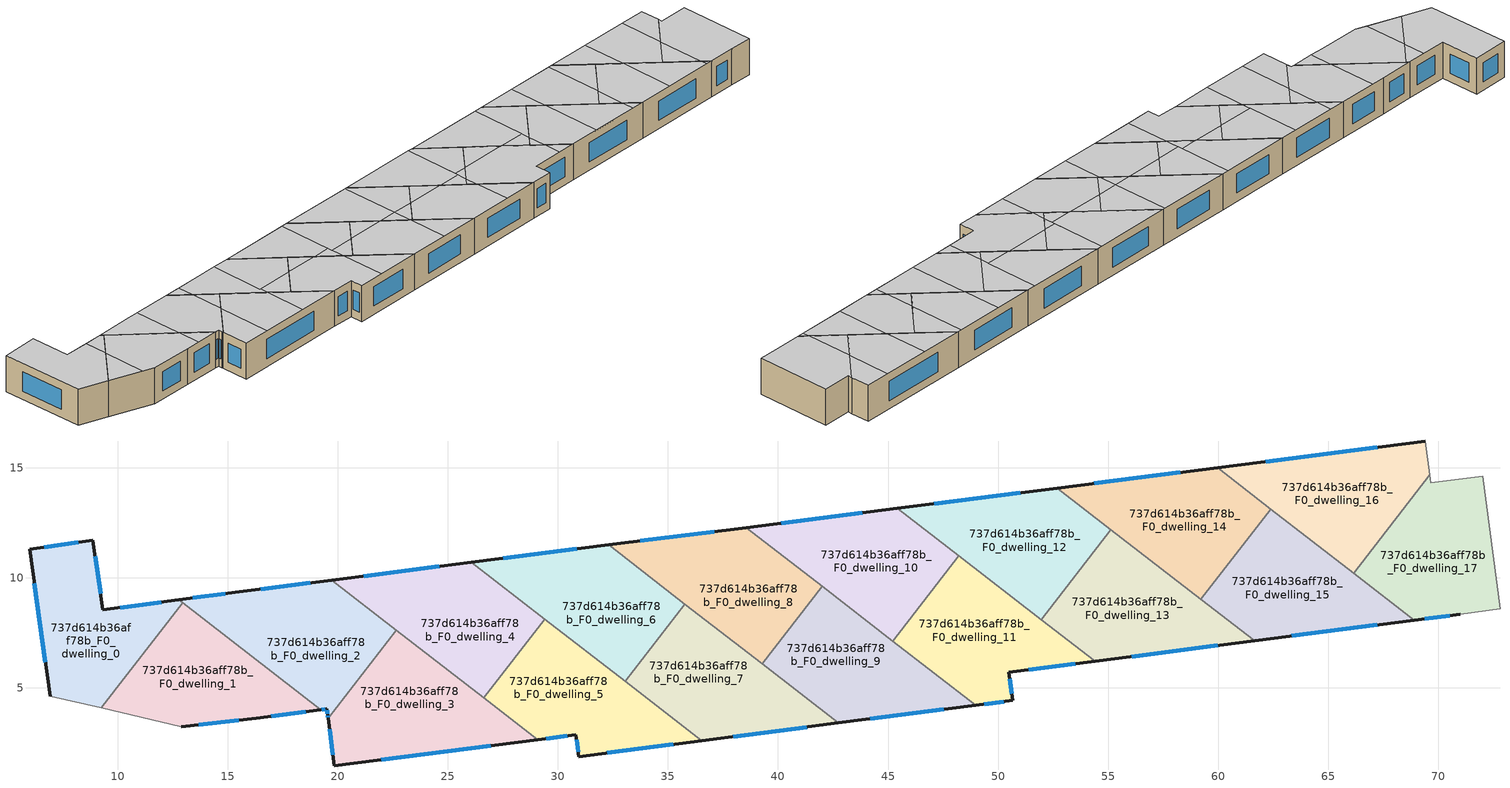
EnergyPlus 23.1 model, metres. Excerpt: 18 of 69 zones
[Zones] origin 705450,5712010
737d614b36aff78b_F0_dwelling_0
 floor ground (EU_floor_Construction): 12.77,9 12.96,8.86 9.27,4.09 6.94,4.63 6,11.31 8.87,11.71 9.33,8.55 z0
 wall outside (EU_wall_Construction): 12.77,9 9.33,8.55 8.87,11.71 6,11.31 6.94,4.63 z0:3
 wall to 737d614b36aff78b_F0_dwelling_1 (EU_wall_Construction): 9.27,4.09 12.96,8.86 z0:3
 wall adiabatic (EU_wall_Construction): 6.94,4.63 9.27,4.09 z0:3
 wall to 737d614b36aff78b_F0_dwelling_2 (EU_wall_Construction): 12.96,8.86 12.77,9 z0:3
 window (EU_Window_Construction): 6.22,9.76 6.72,6.18 / 8.21,11.62 6.66,11.4 / 9.23,9.28 8.98,10.98 / 11.98,8.9 10.13,8.65 z0.69:2.31
 ceiling to 737d614b36aff78b_F1_dwelling_0 (EU_floor_Construction): 9.27,4.09 11.53,7.01 11.3,8.81 9.33,8.55 8.87,11.71 6,11.31 6.94,4.63 z3
 ceiling to 737d614b36aff78b_F1_dwelling_1 (EU_floor_Construction): 11.53,7.01 12.96,8.86 12.77,9 11.3,8.81 z3
737d614b36aff78b_F0_dwelling_1
 floor ground (EU_floor_Construction): 19.22,4.01 16.3,3.63 12.9,3.25 9.27,4.09 12.96,8.86 z0
 wall outside (EU_wall_Construction): 12.9,3.25 16.3,3.63 19.22,4.01 z0:3
 wall adiabatic (EU_wall_Construction): 9.27,4.09 12.9,3.25 z0:3
 wall to 737d614b36aff78b_F0_dwelling_2 (EU_wall_Construction): 19.22,4.01 12.96,8.86 z0:3
 window (EU_Window_Construction): 13.68,3.33 15.51,3.54 / 16.98,3.72 18.54,3.92 z0.69:2.31
 ceiling to 737d614b36aff78b_F1_dwelling_1 (EU_floor_Construction): 17.41,3.77 17.17,5.59 12.96,8.86 11.53,7.01 11.98,3.46 12.9,3.25 16.3,3.63 z3
 ceiling to 737d614b36aff78b_F1_dwelling_0 (EU_floor_Construction): 11.98,3.46 11.53,7.01 9.27,4.09 z3
 ceiling to 737d614b36aff78b_F1_dwelling_2 (EU_floor_Construction): 19.22,4.01 17.17,5.59 17.41,3.77 z3
737d614b36aff78b_F0_dwelling_10
 floor ground (EU_floor_Construction): 48.22,11 45.22,7.12 38.55,12.29 45.43,13.16 z0
 wall outside (EU_wall_Construction): 45.43,13.16 38.55,12.29 z0:3
 wall to 737d614b36aff78b_F0_dwelling_11 (EU_wall_Construction): 45.22,7.12 48.22,11 z0:3
 wall to 737d614b36aff78b_F0_dwelling_12 (EU_wall_Construction): 48.22,11 45.43,13.16 z0:3
 wall to 737d614b36aff78b_F0_dwelling_8 (EU_wall_Construction): 38.55,12.29 42.01,9.61 z0:3
 wall to 737d614b36aff78b_F0_dwelling_9 (EU_wall_Construction): 42.01,9.61 45.22,7.12 z0:3
 window (EU_Window_Construction): 43.84,12.96 40.14,12.49 z0.69:2.31
 ceiling to 737d614b36aff78b_F1_dwelling_8 (EU_floor_Construction): 45.6,8.48 45.01,13.11 38.55,12.29 43.77,8.24 z3
 ceiling to 737d614b36aff78b_F1_dwelling_10 (EU_floor_Construction): 46.55,8.84 48.22,11 45.43,13.16 45.01,13.11 45.57,8.71 z3
 ceiling to 737d614b36aff78b_F1_dwelling_11 (EU_floor_Construction): 45.7,7.73 46.55,8.84 45.57,8.71 z3
 ceiling to 737d614b36aff78b_F1_dwelling_9 (EU_floor_Construction): 45.22,7.12 45.7,7.73 45.6,8.48 43.77,8.24 z3
737d614b36aff78b_F0_dwelling_11
 floor ground (EU_floor_Construction): 54.4,6.21 50.49,5.7 50.66,4.43 48.97,4.21 45.22,7.12 48.22,11 z0
 wall outside (EU_wall_Construction): 48.97,4.21 50.66,4.43 50.49,5.7 54.4,6.21 z0:3
 wall to 737d614b36aff78b_F0_dwelling_9 (EU_wall_Construction): 45.22,7.12 48.97,4.21 z0:3
 wall to 737d614b36aff78b_F0_dwelling_13 (EU_wall_Construction): 54.4,6.21 51.96,8.1 z0:3
 wall to 737d614b36aff78b_F0_dwelling_12 (EU_wall_Construction): 51.96,8.1 48.22,11 z0:3
 window (EU_Window_Construction): 50.62,4.73 50.53,5.41 / 49.36,4.26 50.27,4.38 / 51.39,5.82 53.5,6.09 z0.69:2.31
 ceiling to 737d614b36aff78b_F1_dwelling_11 (EU_floor_Construction): 52.98,6.03 52.8,7.45 50.38,9.32 46.55,8.84 45.7,7.73 45.83,6.65 48.97,4.21 50.66,4.43 50.49,5.7 z3
 ceiling to 737d614b36aff78b_F1_dwelling_12 (EU_floor_Construction): 54.4,6.21 52.8,7.45 52.98,6.03 z3
 ceiling to 737d614b36aff78b_F1_dwelling_9 (EU_floor_Construction): 45.83,6.65 45.7,7.73 45.22,7.12 z3
 ceiling to 737d614b36aff78b_F1_dwelling_10 (EU_floor_Construction): 50.38,9.32 48.22,11 46.55,8.84 z3
737d614b36aff78b_F0_dwelling_12
 floor ground (EU_floor_Construction): 55.13,12.2 51.96,8.1 45.43,13.16 52.69,14.08 z0
 wall outside (EU_wall_Construction): 52.69,14.08 45.43,13.16 z0:3
 wall to 737d614b36aff78b_F0_dwelling_13 (EU_wall_Construction): 51.96,8.1 55.13,12.2 z0:3
 wall to 737d614b36aff78b_F0_dwelling_14 (EU_wall_Construction): 55.13,12.2 52.69,14.08 z0:3
 window (EU_Window_Construction): 51.01,13.87 47.11,13.37 z0.69:2.31
 ceiling to 737d614b36aff78b_F1_dwelling_10 (EU_floor_Construction): 52.53,9.6 51.97,13.99 45.43,13.16 50.38,9.32 z3
 ceiling to 737d614b36aff78b_F1_dwelling_12 (EU_floor_Construction): 52.61,8.95 55.13,12.2 52.69,14.08 51.97,13.99 z3
 ceiling to 737d614b36aff78b_F1_dwelling_11 (EU_floor_Construction): 51.96,8.1 52.61,8.95 52.53,9.6 50.38,9.32 z3
737d614b36aff78b_F0_dwelling_13
 floor ground (EU_floor_Construction): 61.65,7.14 54.4,6.21 51.96,8.1 55.13,12.2 z0
 wall outside (EU_wall_Construction): 54.4,6.21 61.65,7.14 z0:3
 wall to 737d614b36aff78b_F0_dwelling_15 (EU_wall_Construction): 61.65,7.14 59.22,9.03 z0:3
 wall to 737d614b36aff78b_F0_dwelling_14 (EU_wall_Construction): 59.22,9.03 55.13,12.2 z0:3
 window (EU_Window_Construction): 56.08,6.43 59.97,6.93 z0.69:2.31
 ceiling to 737d614b36aff78b_F1_dwelling_12 (EU_floor_Construction): 56.83,6.52 56.21,11.36 55.13,12.2 52.61,8.95 52.8,7.45 54.4,6.21 z3
 ceiling to 737d614b36aff78b_F1_dwelling_11 (EU_floor_Construction): 52.8,7.45 52.61,8.95 51.96,8.1 z3
 ceiling to 737d614b36aff78b_F1_dwelling_13 (EU_floor_Construction): 60.67,7.02 60.55,8 56.21,11.36 56.83,6.52 z3
 ceiling to 737d614b36aff78b_F1_dwelling_14 (EU_floor_Construction): 61.65,7.14 60.55,8 60.67,7.02 z3
737d614b36aff78b_F0_dwelling_14
 floor ground (EU_floor_Construction): 62.39,13.13 59.22,9.03 52.69,14.08 59.97,15.01 z0
 wall outside (EU_wall_Construction): 59.97,15.01 52.69,14.08 z0:3
 wall to 737d614b36aff78b_F0_dwelling_15 (EU_wall_Construction): 59.22,9.03 62.39,13.13 z0:3
 wall to 737d614b36aff78b_F0_dwelling_16 (EU_wall_Construction): 62.39,13.13 59.97,15.01 z0:3
 window (EU_Window_Construction): 58.29,14.79 54.38,14.3 z0.69:2.31
 ceiling to 737d614b36aff78b_F1_dwelling_13 (EU_floor_Construction): 59.22,9.03 60.25,10.36 59.66,14.97 55.82,14.48 56.21,11.36 z3
 ceiling to 737d614b36aff78b_F1_dwelling_14 (EU_floor_Construction): 60.25,10.36 62.39,13.13 59.97,15.01 59.66,14.97 z3
 ceiling to 737d614b36aff78b_F1_dwelling_12 (EU_floor_Construction): 56.21,11.36 55.82,14.48 52.69,14.08 z3
737d614b36aff78b_F0_dwelling_15
 floor ground (EU_floor_Construction): 68.91,8.08 61.65,7.14 59.22,9.03 62.39,13.13 z0
 wall outside (EU_wall_Construction): 61.65,7.14 68.91,8.08 z0:3
 wall to 737d614b36aff78b_F0_dwelling_17 (EU_wall_Construction): 68.91,8.08 66.15,10.22 z0:3
 wall to 737d614b36aff78b_F0_dwelling_16 (EU_wall_Construction): 66.15,10.22 62.39,13.13 z0:3
 window (EU_Window_Construction): 63.33,7.36 67.23,7.86 z0.69:2.31
 ceiling to 737d614b36aff78b_F1_dwelling_14 (EU_floor_Construction): 64.52,7.51 63.96,11.92 62.39,13.13 60.25,10.36 60.55,8 61.65,7.14 z3
 ceiling to 737d614b36aff78b_F1_dwelling_15 (EU_floor_Construction): 68.37,8.01 68.3,8.55 63.96,11.92 64.52,7.51 z3
 ceiling to 737d614b36aff78b_F1_dwelling_13 (EU_floor_Construction): 60.55,8 60.25,10.36 59.22,9.03 z3
 ceiling to 737d614b36aff78b_F1_dwelling_16 (EU_floor_Construction): 68.91,8.08 68.3,8.55 68.37,8.01 z3
737d614b36aff78b_F0_dwelling_16
 floor ground (EU_floor_Construction): 69.41,16.2 69.6,14.68 66.15,10.22 59.97,15.01 z0
 wall outside (EU_wall_Construction): 69.41,16.2 59.97,15.01 z0:3
 wall adiabatic (EU_wall_Construction): 69.6,14.68 69.41,16.2 z0:3
 wall to 737d614b36aff78b_F0_dwelling_17 (EU_wall_Construction): 66.15,10.22 69.6,14.68 z0:3
 window (EU_Window_Construction): 67.22,15.93 62.15,15.28 z0.69:2.31
 ceiling to 737d614b36aff78b_F1_dwelling_15 (EU_floor_Construction): 66.15,10.22 67.82,12.38 67.36,15.94 63.51,15.46 63.96,11.92 z3
 ceiling to 737d614b36aff78b_F1_dwelling_16 (EU_floor_Construction): 67.82,12.38 69.6,14.68 69.41,16.2 67.36,15.94 z3
 ceiling to 737d614b36aff78b_F1_dwelling_14 (EU_floor_Construction): 63.96,11.92 63.51,15.46 59.97,15.01 z3
737d614b36aff78b_F0_dwelling_17
 floor ground (EU_floor_Construction): 72.02,14.63 72.8,8.59 70.99,8.35 68.91,8.08 66.15,10.22 69.6,14.68 69.65,14.32 z0
 wall outside (EU_wall_Construction): 68.91,8.08 70.99,8.35 z0:3
 wall adiabatic (EU_wall_Construction): 70.99,8.35 72.8,8.59 72.02,14.63 69.65,14.32 69.6,14.68 z0:3
 window (EU_Window_Construction): 69.39,8.14 70.51,8.29 z0.69:2.31
 ceiling to 737d614b36aff78b_F1_dwelling_16 (EU_floor_Construction): 72.8,8.59 72.02,14.63 69.65,14.32 69.6,14.68 67.82,12.38 68.3,8.55 68.91,8.08 70.99,8.35 z3
 ceiling to 737d614b36aff78b_F1_dwelling_15 (EU_floor_Construction): 68.3,8.55 67.82,12.38 66.15,10.22 z3
737d614b36aff78b_F0_dwelling_2
 floor ground (EU_floor_Construction): 22.66,7.62 19.56,3.63 19.54,3.76 19.51,4.05 19.22,4.01 12.77,9 15.53,9.37 19.72,9.9 z0
 wall outside (EU_wall_Construction): 19.22,4.01 19.51,4.05 19.54,3.76 / 19.72,9.9 15.53,9.37 12.77,9 / 19.56,3.63 19.54,3.76 z0:3
 wall to 737d614b36aff78b_F0_dwelling_3 (EU_wall_Construction): 19.56,3.63 22.66,7.62 z0:3
 wall to 737d614b36aff78b_F0_dwelling_4 (EU_wall_Construction): 22.66,7.62 19.72,9.9 z0:3
 window (EU_Window_Construction): 19.29,4.02 19.44,4.04 / 14.89,9.28 13.41,9.09 / 18.75,9.78 16.5,9.49 / 19.56,3.66 19.55,3.73 / 19.51,3.98 19.54,3.83 z0.69:2.31
 ceiling to 737d614b36aff78b_F1_dwelling_2 (EU_floor_Construction): 19.56,3.63 21.51,6.14 21.17,8.77 19.72,9.9 16.68,9.51 17.17,5.59 19.22,4.01 19.51,4.05 z3
 ceiling to 737d614b36aff78b_F1_dwelling_3 (EU_floor_Construction): 21.51,6.14 22.66,7.62 21.17,8.77 z3
 ceiling to 737d614b36aff78b_F1_dwelling_1 (EU_floor_Construction): 17.17,5.59 16.68,9.51 15.53,9.37 12.77,9 12.96,8.86 z3
737d614b36aff78b_F0_dwelling_3
 floor ground (EU_floor_Construction): 29.08,2.65 19.85,1.47 19.56,3.63 22.66,7.62 z0
 wall outside (EU_wall_Construction): 19.56,3.63 19.85,1.47 29.08,2.65 z0:3
 wall to 737d614b36aff78b_F0_dwelling_5 (EU_wall_Construction): 29.08,2.65 26.63,4.54 z0:3
 wall to 737d614b36aff78b_F0_dwelling_4 (EU_wall_Construction): 26.63,4.54 22.66,7.62 z0:3
 window (EU_Window_Construction): 19.63,3.13 19.78,1.97 / 21.98,1.74 26.94,2.37 z0.69:2.31
 ceiling to 737d614b36aff78b_F1_dwelling_3 (EU_floor_Construction): 25.75,2.22 25.32,5.56 22.66,7.62 21.51,6.14 22.07,1.75 z3
 ceiling to 737d614b36aff78b_F1_dwelling_2 (EU_floor_Construction): 22.07,1.75 21.51,6.14 19.56,3.63 19.85,1.47 z3
 ceiling to 737d614b36aff78b_F1_dwelling_5 (EU_floor_Construction): 29.08,2.65 25.32,5.56 25.75,2.22 z3
737d614b36aff78b_F0_dwelling_4
 floor ground (EU_floor_Construction): 29.41,8.12 26.63,4.54 19.72,9.9 26.07,10.71 z0
 wall outside (EU_wall_Construction): 26.07,10.71 19.72,9.9 z0:3
 wall to 737d614b36aff78b_F0_dwelling_5 (EU_wall_Construction): 26.63,4.54 29.41,8.12 z0:3
 wall to 737d614b36aff78b_F0_dwelling_6 (EU_wall_Construction): 29.41,8.12 26.07,10.71 z0:3
 window (EU_Window_Construction): 24.6,10.52 21.19,10.08 z0.69:2.31
 ceiling to 737d614b36aff78b_F1_dwelling_4 (EU_floor_Construction): 28.24,6.62 29.41,8.12 26.08,10.7 24.69,10.53 25.24,6.24 z3
 ceiling to 737d614b36aff78b_F1_dwelling_2 (EU_floor_Construction): 21.17,8.77 21.01,10.06 19.72,9.9 z3
 ceiling to 737d614b36aff78b_F1_dwelling_3 (EU_floor_Construction): 25.32,5.56 24.69,10.53 21.01,10.06 21.17,8.77 z3
 ceiling to 737d614b36aff78b_F1_dwelling_5 (EU_floor_Construction): 26.63,4.54 28.24,6.62 25.24,6.24 25.32,5.56 z3
737d614b36aff78b_F0_dwelling_5
 floor ground (EU_floor_Construction): 36.53,2.61 30.95,1.88 30.82,2.87 29.08,2.65 26.63,4.54 29.41,8.12 z0
 wall outside (EU_wall_Construction): 29.08,2.65 30.82,2.87 30.95,1.88 36.53,2.61 z0:3
 wall to 737d614b36aff78b_F0_dwelling_7 (EU_wall_Construction): 36.53,2.61 33.06,5.3 z0:3
 wall to 737d614b36aff78b_F0_dwelling_6 (EU_wall_Construction): 33.06,5.3 29.41,8.12 z0:3
 window (EU_Window_Construction): 30.85,2.64 30.92,2.11 / 29.48,2.7 30.42,2.82 / 32.24,2.05 35.24,2.44 z0.69:2.31
 ceiling to 737d614b36aff78b_F1_dwelling_5 (EU_floor_Construction): 32.99,2.15 32.54,5.69 30.91,6.96 28.24,6.62 26.63,4.54 29.08,2.65 30.82,2.87 30.95,1.88 z3
 ceiling to 737d614b36aff78b_F1_dwelling_7 (EU_floor_Construction): 36.53,2.61 32.54,5.69 32.99,2.15 z3
 ceiling to 737d614b36aff78b_F1_dwelling_4 (EU_floor_Construction): 30.91,6.96 29.41,8.12 28.24,6.62 z3
737d614b36aff78b_F0_dwelling_6
 floor ground (EU_floor_Construction): 35.78,8.81 33.06,5.3 26.07,10.71 32.31,11.5 z0
 wall outside (EU_wall_Construction): 32.31,11.5 26.07,10.71 z0:3
 wall to 737d614b36aff78b_F0_dwelling_7 (EU_wall_Construction): 33.06,5.3 35.78,8.81 z0:3
 wall to 737d614b36aff78b_F0_dwelling_8 (EU_wall_Construction): 35.78,8.81 32.31,11.5 z0:3
 window (EU_Window_Construction): 30.86,11.31 27.52,10.89 z0.69:2.31
 ceiling to 737d614b36aff78b_F1_dwelling_6 (EU_floor_Construction): 34.41,7.05 35.78,8.81 32.31,11.5 31.81,11.43 32.4,6.79 z3
 ceiling to 737d614b36aff78b_F1_dwelling_4 (EU_floor_Construction): 32.36,7.14 31.81,11.43 26.08,10.7 30.91,6.96 z3
 ceiling to 737d614b36aff78b_F1_dwelling_5 (EU_floor_Construction): 32.54,5.69 32.36,7.14 30.91,6.96 z3
 ceiling to 737d614b36aff78b_F1_dwelling_7 (EU_floor_Construction): 33.06,5.3 34.41,7.05 32.4,6.79 32.54,5.69 z3
737d614b36aff78b_F0_dwelling_7
 floor ground (EU_floor_Construction): 42.75,3.41 36.53,2.61 33.06,5.3 35.78,8.81 z0
 wall outside (EU_wall_Construction): 36.53,2.61 42.75,3.41 z0:3
 wall to 737d614b36aff78b_F0_dwelling_9 (EU_wall_Construction): 42.75,3.41 39.28,6.09 z0:3
 wall to 737d614b36aff78b_F0_dwelling_8 (EU_wall_Construction): 39.28,6.09 35.78,8.81 z0:3
 window (EU_Window_Construction): 37.97,2.79 41.31,3.22 z0.69:2.31
 ceiling to 737d614b36aff78b_F1_dwelling_7 (EU_floor_Construction): 39.59,3 39.18,6.17 37.53,7.45 34.41,7.05 33.06,5.3 36.53,2.61 z3
 ceiling to 737d614b36aff78b_F1_dwelling_6 (EU_floor_Construction): 37.53,7.45 35.78,8.81 34.41,7.05 z3
 ceiling adiabatic (EU_roof_Construction): 42.75,3.41 39.18,6.17 39.59,3 z3
737d614b36aff78b_F0_dwelling_8
 floor ground (EU_floor_Construction): 42.01,9.61 39.28,6.09 32.31,11.5 38.55,12.29 z0
 wall outside (EU_wall_Construction): 38.55,12.29 32.31,11.5 z0:3
 wall to 737d614b36aff78b_F0_dwelling_9 (EU_wall_Construction): 39.28,6.09 42.01,9.61 z0:3
 window (EU_Window_Construction): 37.11,12.1 33.75,11.68 z0.69:2.31
 ceiling adiabatic (EU_roof_Construction): 39.28,6.09 40.64,7.85 39,7.64 39.18,6.17 z3
 ceiling to 737d614b36aff78b_F1_dwelling_8 (EU_floor_Construction): 40.64,7.85 42.01,9.61 38.55,12.29 38.41,12.27 39,7.64 z3
 ceiling to 737d614b36aff78b_F1_dwelling_7 (EU_floor_Construction): 39.18,6.17 39,7.63 37.54,7.45 z3
 ceiling to 737d614b36aff78b_F1_dwelling_6 (EU_floor_Construction): 39,7.63 38.41,12.27 32.31,11.5 37.54,7.45 z3
737d614b36aff78b_F0_dwelling_9
 floor ground (EU_floor_Construction): 48.97,4.21 42.75,3.41 39.28,6.09 42.01,9.61 z0
 wall outside (EU_wall_Construction): 42.75,3.41 48.97,4.21 z0:3
 window (EU_Window_Construction): 44.19,3.6 47.53,4.03 z0.69:2.31
 ceiling to 737d614b36aff78b_F1_dwelling_9 (EU_floor_Construction): 46.19,3.85 45.83,6.65 43.77,8.24 40.64,7.85 39.28,6.09 42.75,3.41 z3
 ceiling to 737d614b36aff78b_F1_dwelling_11 (EU_floor_Construction): 48.97,4.21 45.83,6.65 46.19,3.85 z3
 ceiling to 737d614b36aff78b_F1_dwelling_8 (EU_floor_Construction): 43.77,8.24 42.01,9.61 40.64,7.85 z3
[Building]
EU S2 Campaign: North Axis=0; Terrain=City; Solar Distribution=FullExterior
[Site:Location]
London: Latitude=51.5; Longitude=-0.5; Time Zone=0; Elevation=25
[SizingPeriod:WeatherFileDays]
AnnualSizingPeriod: Begin Month=1; Begin Day of Month=1; End Month=12; End Day of Month=31; Day of Week for Start Day=Monday; Use Weather File Daylight Saving Period=No; Use Weather File Rain and Snow Indicators=No
[MATERIAL]
EU_InternalMass_Material: Roughness=MediumRough; Thickness=0.1; Conductivity=1; Density=1800; Specific Heat=900; Thermal Absorptance=0.9; Solar Absorptance=0.7; Visible Absorptance=0.7
[MATERIAL:NOMASS] Roughness=MediumRough; Thermal Absorptance=0.9; Solar Absorptance=0.7; Visible Absorptance=0.7
Name | Thermal Resistance
EU_wall_NoMass | 0.635353
EU_roof_NoMass | 0.675062
EU_floor_NoMass | 1.96382
[WINDOWMATERIAL:SIMPLEGLAZINGSYSTEM]
EU_Window_SimpleGlazing: UFactor=2.96269; Solar Heat Gain Coefficient=0.76; Visible Transmittance=0.76
[CONSTRUCTION]
EU_wall_Construction: EU_wall_NoMass
EU_roof_Construction: EU_roof_NoMass
EU_floor_Construction: EU_floor_NoMass
EU_InternalMass_Construction: EU_InternalMass_Material
EU_Window_Construction: EU_Window_SimpleGlazing
[ZONE] Type=1; Multiplier=1; Ceiling Height=autocalculate; Floor Area=autocalculate; Part of Total Floor Area=Yes
Name | Volume
737d614b36aff78b_F0_dwelling_0 | 84.082
737d614b36aff78b_F0_dwelling_1 | 84.0754
737d614b36aff78b_F0_dwelling_10 | 88.0635
737d614b36aff78b_F0_dwelling_11 | 88.0386
737d614b36aff78b_F0_dwelling_12 | 88.0715
737d614b36aff78b_F0_dwelling_13 | 88.0664
737d614b36aff78b_F0_dwelling_14 | 88.0518
737d614b36aff78b_F0_dwelling_15 | 88.0613
737d614b36aff78b_F0_dwelling_16 | 88.0496
737d614b36aff78b_F0_dwelling_17 | 88.0583
737d614b36aff78b_F0_dwelling_2 | 92.0361
737d614b36aff78b_F0_dwelling_3 | 92.0347
737d614b36aff78b_F0_dwelling_4 | 88.062
737d614b36aff78b_F0_dwelling_5 | 88.0598
737d614b36aff78b_F0_dwelling_6 | 88.051
737d614b36aff78b_F0_dwelling_7 | 88.0488
737d614b36aff78b_F0_dwelling_8 | 88.0642
737d614b36aff78b_F0_dwelling_9 | 88.0605
[INTERNALMASS] Construction=EU_InternalMass_Construction
Name | Zone or ZoneList | Surface Area
737d614b36aff78b_F0_dwelling_0_EU_InternalMass | 737d614b36aff78b_F0_dwelling_0 | 28.0267
737d614b36aff78b_F0_dwelling_1_EU_InternalMass | 737d614b36aff78b_F0_dwelling_1 | 28.0256
737d614b36aff78b_F0_dwelling_2_EU_InternalMass | 737d614b36aff78b_F0_dwelling_2 | 30.6785
737d614b36aff78b_F0_dwelling_3_EU_InternalMass | 737d614b36aff78b_F0_dwelling_3 | 30.6795
737d614b36aff78b_F0_dwelling_4_EU_InternalMass | 737d614b36aff78b_F0_dwelling_4 | 29.3546
737d614b36aff78b_F0_dwelling_5_EU_InternalMass | 737d614b36aff78b_F0_dwelling_5 | 29.3529
737d614b36aff78b_F0_dwelling_6_EU_InternalMass | 737d614b36aff78b_F0_dwelling_6 | 29.3491
737d614b36aff78b_F0_dwelling_7_EU_InternalMass | 737d614b36aff78b_F0_dwelling_7 | 29.3492
737d614b36aff78b_F0_dwelling_8_EU_InternalMass | 737d614b36aff78b_F0_dwelling_8 | 29.3586
737d614b36aff78b_F0_dwelling_9_EU_InternalMass | 737d614b36aff78b_F0_dwelling_9 | 29.3548
737d614b36aff78b_F0_dwelling_10_EU_InternalMass | 737d614b36aff78b_F0_dwelling_10 | 29.3546
737d614b36aff78b_F0_dwelling_11_EU_InternalMass | 737d614b36aff78b_F0_dwelling_11 | 29.3457
737d614b36aff78b_F0_dwelling_12_EU_InternalMass | 737d614b36aff78b_F0_dwelling_12 | 29.3581
737d614b36aff78b_F0_dwelling_13_EU_InternalMass | 737d614b36aff78b_F0_dwelling_13 | 29.3565
737d614b36aff78b_F0_dwelling_14_EU_InternalMass | 737d614b36aff78b_F0_dwelling_14 | 29.3495
737d614b36aff78b_F0_dwelling_15_EU_InternalMass | 737d614b36aff78b_F0_dwelling_15 | 29.3527
737d614b36aff78b_F0_dwelling_16_EU_InternalMass | 737d614b36aff78b_F0_dwelling_16 | 29.352
737d614b36aff78b_F0_dwelling_17_EU_InternalMass | 737d614b36aff78b_F0_dwelling_17 | 29.3525
[OTHEREQUIPMENT] Fuel Type=Electricity; Design Level Calculation Method=Watts/Area; Power per Zone Floor Area=1; Fraction Latent=0; Fraction Radiant=0; Fraction Lost=0; Carbon Dioxide Generation Rate=0; EndUse Subcategory=EU_Step8_InternalGains
Name | Zone or ZoneList or Space or SpaceList | Schedule
EU_Step8_InternalGain_737d614b36aff78b_F0_dwelling_0_f000 | 737d614b36aff78b_F0_dwelling_0 | EU_Step8_GainSchedule_737d614b36aff78b_F0_dwelling_0_f000
EU_Step8_InternalGain_737d614b36aff78b_F0_dwelling_1_f000 | 737d614b36aff78b_F0_dwelling_1 | EU_Step8_GainSchedule_737d614b36aff78b_F0_dwelling_1_f000
EU_Step8_InternalGain_737d614b36aff78b_F0_dwelling_2_f000 | 737d614b36aff78b_F0_dwelling_2 | EU_Step8_GainSchedule_737d614b36aff78b_F0_dwelling_2_f000
EU_Step8_InternalGain_737d614b36aff78b_F0_dwelling_3_f000 | 737d614b36aff78b_F0_dwelling_3 | EU_Step8_GainSchedule_737d614b36aff78b_F0_dwelling_3_f000
EU_Step8_InternalGain_737d614b36aff78b_F0_dwelling_4_f000 | 737d614b36aff78b_F0_dwelling_4 | EU_Step8_GainSchedule_737d614b36aff78b_F0_dwelling_4_f000
EU_Step8_InternalGain_737d614b36aff78b_F0_dwelling_5_f000 | 737d614b36aff78b_F0_dwelling_5 | EU_Step8_GainSchedule_737d614b36aff78b_F0_dwelling_5_f000
EU_Step8_InternalGain_737d614b36aff78b_F0_dwelling_6_f000 | 737d614b36aff78b_F0_dwelling_6 | EU_Step8_GainSchedule_737d614b36aff78b_F0_dwelling_6_f000
EU_Step8_InternalGain_737d614b36aff78b_F0_dwelling_7_f000 | 737d614b36aff78b_F0_dwelling_7 | EU_Step8_GainSchedule_737d614b36aff78b_F0_dwelling_7_f000
EU_Step8_InternalGain_737d614b36aff78b_F0_dwelling_8_f000 | 737d614b36aff78b_F0_dwelling_8 | EU_Step8_GainSchedule_737d614b36aff78b_F0_dwelling_8_f000
EU_Step8_InternalGain_737d614b36aff78b_F0_dwelling_9_f000 | 737d614b36aff78b_F0_dwelling_9 | EU_Step8_GainSchedule_737d614b36aff78b_F0_dwelling_9_f000
EU_Step8_InternalGain_737d614b36aff78b_F0_dwelling_10_f000 | 737d614b36aff78b_F0_dwelling_10 | EU_Step8_GainSchedule_737d614b36aff78b_F0_dwelling_10_f000
EU_Step8_InternalGain_737d614b36aff78b_F0_dwelling_11_f000 | 737d614b36aff78b_F0_dwelling_11 | EU_Step8_GainSchedule_737d614b36aff78b_F0_dwelling_11_f000
EU_Step8_InternalGain_737d614b36aff78b_F0_dwelling_12_f000 | 737d614b36aff78b_F0_dwelling_12 | EU_Step8_GainSchedule_737d614b36aff78b_F0_dwelling_12_f000
EU_Step8_InternalGain_737d614b36aff78b_F0_dwelling_13_f000 | 737d614b36aff78b_F0_dwelling_13 | EU_Step8_GainSchedule_737d614b36aff78b_F0_dwelling_13_f000
EU_Step8_InternalGain_737d614b36aff78b_F0_dwelling_14_f000 | 737d614b36aff78b_F0_dwelling_14 | EU_Step8_GainSchedule_737d614b36aff78b_F0_dwelling_14_f000
EU_Step8_InternalGain_737d614b36aff78b_F0_dwelling_15_f000 | 737d614b36aff78b_F0_dwelling_15 | EU_Step8_GainSchedule_737d614b36aff78b_F0_dwelling_15_f000
EU_Step8_InternalGain_737d614b36aff78b_F0_dwelling_16_f000 | 737d614b36aff78b_F0_dwelling_16 | EU_Step8_GainSchedule_737d614b36aff78b_F0_dwelling_16_f000
EU_Step8_InternalGain_737d614b36aff78b_F0_dwelling_17_f000 | 737d614b36aff78b_F0_dwelling_17 | EU_Step8_GainSchedule_737d614b36aff78b_F0_dwelling_17_f000
[ZONEVENTILATION:DESIGNFLOWRATE] Schedule=EU_AlwaysOn; Design Flow Rate Calculation Method=AirChanges/Hour; Air Changes per Hour=0.555504; Ventilation Type=Natural; Fan Pressure Rise=0; Fan Total Efficiency=1; Constant Term Coefficient=1; Temperature Term Coefficient=0; Velocity Term Coefficient=0; Velocity Squared Term Coefficient=0; Minimum Indoor Temperature=-100; Maximum Indoor Temperature=100; Delta Temperature=-100; Minimum Outdoor Temperature=-100; Maximum Outdoor Temperature=100; Maximum Wind Speed=40
Name | Zone or ZoneList or Space or SpaceList
EU_ConstantAir_737d614b36aff78b_F0_dwelling_0 | 737d614b36aff78b_F0_dwelling_0
EU_ConstantAir_737d614b36aff78b_F0_dwelling_1 | 737d614b36aff78b_F0_dwelling_1
EU_ConstantAir_737d614b36aff78b_F0_dwelling_2 | 737d614b36aff78b_F0_dwelling_2
EU_ConstantAir_737d614b36aff78b_F0_dwelling_3 | 737d614b36aff78b_F0_dwelling_3
EU_ConstantAir_737d614b36aff78b_F0_dwelling_4 | 737d614b36aff78b_F0_dwelling_4
EU_ConstantAir_737d614b36aff78b_F0_dwelling_5 | 737d614b36aff78b_F0_dwelling_5
EU_ConstantAir_737d614b36aff78b_F0_dwelling_6 | 737d614b36aff78b_F0_dwelling_6
EU_ConstantAir_737d614b36aff78b_F0_dwelling_7 | 737d614b36aff78b_F0_dwelling_7
EU_ConstantAir_737d614b36aff78b_F0_dwelling_8 | 737d614b36aff78b_F0_dwelling_8
EU_ConstantAir_737d614b36aff78b_F0_dwelling_9 | 737d614b36aff78b_F0_dwelling_9
EU_ConstantAir_737d614b36aff78b_F0_dwelling_10 | 737d614b36aff78b_F0_dwelling_10
EU_ConstantAir_737d614b36aff78b_F0_dwelling_11 | 737d614b36aff78b_F0_dwelling_11
EU_ConstantAir_737d614b36aff78b_F0_dwelling_12 | 737d614b36aff78b_F0_dwelling_12
EU_ConstantAir_737d614b36aff78b_F0_dwelling_13 | 737d614b36aff78b_F0_dwelling_13
EU_ConstantAir_737d614b36aff78b_F0_dwelling_14 | 737d614b36aff78b_F0_dwelling_14
EU_ConstantAir_737d614b36aff78b_F0_dwelling_15 | 737d614b36aff78b_F0_dwelling_15
EU_ConstantAir_737d614b36aff78b_F0_dwelling_16 | 737d614b36aff78b_F0_dwelling_16
EU_ConstantAir_737d614b36aff78b_F0_dwelling_17 | 737d614b36aff78b_F0_dwelling_17
[HVACTEMPLATE:THERMOSTAT] Constant Heating Setpoint=20; Constant Cooling Setpoint=50
EU_HeatOnly_737d614b36aff78b_F0_dwelling_0; EU_HeatOnly_737d614b36aff78b_F0_dwelling_1; EU_HeatOnly_737d614b36aff78b_F0_dwelling_2; EU_HeatOnly_737d614b36aff78b_F0_dwelling_3; EU_HeatOnly_737d614b36aff78b_F0_dwelling_4; EU_HeatOnly_737d614b36aff78b_F0_dwelling_5; EU_HeatOnly_737d614b36aff78b_F0_dwelling_6; EU_HeatOnly_737d614b36aff78b_F0_dwelling_7; EU_HeatOnly_737d614b36aff78b_F0_dwelling_8; EU_HeatOnly_737d614b36aff78b_F0_dwelling_9; EU_HeatOnly_737d614b36aff78b_F0_dwelling_10; EU_HeatOnly_737d614b36aff78b_F0_dwelling_11; EU_HeatOnly_737d614b36aff78b_F0_dwelling_12; EU_HeatOnly_737d614b36aff78b_F0_dwelling_13; EU_HeatOnly_737d614b36aff78b_F0_dwelling_14; EU_HeatOnly_737d614b36aff78b_F0_dwelling_15; EU_HeatOnly_737d614b36aff78b_F0_dwelling_16; EU_HeatOnly_737d614b36aff78b_F0_dwelling_17; EU_HeatOnly_737d614b36aff78b_F1_dwelling_0; EU_HeatOnly_737d614b36aff78b_F1_dwelling_1; EU_HeatOnly_737d614b36aff78b_F1_dwelling_2; EU_HeatOnly_737d614b36aff78b_F1_dwelling_3; EU_HeatOnly_737d614b36aff78b_F1_dwelling_4; EU_HeatOnly_737d614b36aff78b_F1_dwelling_5; EU_HeatOnly_737d614b36aff78b_F1_dwelling_6; EU_HeatOnly_737d614b36aff78b_F1_dwelling_7; EU_HeatOnly_737d614b36aff78b_F1_dwelling_8; EU_HeatOnly_737d614b36aff78b_F1_dwelling_9; EU_HeatOnly_737d614b36aff78b_F1_dwelling_10; EU_HeatOnly_737d614b36aff78b_F1_dwelling_11; EU_HeatOnly_737d614b36aff78b_F1_dwelling_12; EU_HeatOnly_737d614b36aff78b_F1_dwelling_13; EU_HeatOnly_737d614b36aff78b_F1_dwelling_14; EU_HeatOnly_737d614b36aff78b_F1_dwelling_15; EU_HeatOnly_737d614b36aff78b_F1_dwelling_16; EU_HeatOnly_737d614b36aff78b_F2_dwelling_0; EU_HeatOnly_737d614b36aff78b_F2_dwelling_1; EU_HeatOnly_737d614b36aff78b_F2_dwelling_2; EU_HeatOnly_737d614b36aff78b_F2_dwelling_3; EU_HeatOnly_737d614b36aff78b_F2_dwelling_4; EU_HeatOnly_737d614b36aff78b_F2_dwelling_5; EU_HeatOnly_737d614b36aff78b_F2_dwelling_6; EU_HeatOnly_737d614b36aff78b_F2_dwelling_7; EU_HeatOnly_737d614b36aff78b_F2_dwelling_8; EU_HeatOnly_737d614b36aff78b_F2_dwelling_9; EU_HeatOnly_737d614b36aff78b_F2_dwelling_10; EU_HeatOnly_737d614b36aff78b_F2_dwelling_11; EU_HeatOnly_737d614b36aff78b_F2_dwelling_12; EU_HeatOnly_737d614b36aff78b_F2_dwelling_13; EU_HeatOnly_737d614b36aff78b_F2_dwelling_14; EU_HeatOnly_737d614b36aff78b_F2_dwelling_15; EU_HeatOnly_737d614b36aff78b_F2_dwelling_16; EU_HeatOnly_737d614b36aff78b_F3_dwelling_0; EU_HeatOnly_737d614b36aff78b_F3_dwelling_1; EU_HeatOnly_737d614b36aff78b_F3_dwelling_2; EU_HeatOnly_737d614b36aff78b_F3_dwelling_3; EU_HeatOnly_737d614b36aff78b_F3_dwelling_4; EU_HeatOnly_737d614b36aff78b_F3_dwelling_5; EU_HeatOnly_737d614b36aff78b_F3_dwelling_6; EU_HeatOnly_737d614b36aff78b_F3_dwelling_7; EU_HeatOnly_737d614b36aff78b_F3_dwelling_8; EU_HeatOnly_737d614b36aff78b_F3_dwelling_9; EU_HeatOnly_737d614b36aff78b_F3_dwelling_10; EU_HeatOnly_737d614b36aff78b_F3_dwelling_11; EU_HeatOnly_737d614b36aff78b_F3_dwelling_12; EU_HeatOnly_737d614b36aff78b_F3_dwelling_13; EU_HeatOnly_737d614b36aff78b_F3_dwelling_14; EU_HeatOnly_737d614b36aff78b_F3_dwelling_15; EU_HeatOnly_737d614b36aff78b_F3_dwelling_16
[HVACTEMPLATE:ZONE:IDEALLOADSAIRSYSTEM] System Availability Schedule=EU_AlwaysOn; Maximum Heating Supply Air Temperature=50; Minimum Cooling Supply Air Temperature=13; Maximum Heating Supply Air Humidity Ratio=0.0156; Minimum Cooling Supply Air Humidity Ratio=0.0077; Heating Limit=NoLimit; Cooling Limit=NoLimit; Heating Availability Schedule=EU_AlwaysOn; Cooling Availability Schedule=EU_CoolingOff; Dehumidification Control Type=ConstantSensibleHeatRatio; Cooling Sensible Heat Ratio=0.7; Dehumidification Setpoint=60; Humidification Control Type=None; Humidification Setpoint=30; Outdoor Air Method=None; Outdoor Air Flow Rate per Person=0.00944; Outdoor Air Flow Rate per Zone Floor Area=0; Outdoor Air Flow Rate per Zone=0; Demand Controlled Ventilation Type=None; Outdoor Air Economizer Type=NoEconomizer; Heat Recovery Type=None; Sensible Heat Recovery Effectiveness=0.7; Latent Heat Recovery Effectiveness=0.65
Name | Template Thermostat
737d614b36aff78b_F0_dwelling_0 | EU_HeatOnly_737d614b36aff78b_F0_dwelling_0
737d614b36aff78b_F0_dwelling_1 | EU_HeatOnly_737d614b36aff78b_F0_dwelling_1
737d614b36aff78b_F0_dwelling_2 | EU_HeatOnly_737d614b36aff78b_F0_dwelling_2
737d614b36aff78b_F0_dwelling_3 | EU_HeatOnly_737d614b36aff78b_F0_dwelling_3
737d614b36aff78b_F0_dwelling_4 | EU_HeatOnly_737d614b36aff78b_F0_dwelling_4
737d614b36aff78b_F0_dwelling_5 | EU_HeatOnly_737d614b36aff78b_F0_dwelling_5
737d614b36aff78b_F0_dwelling_6 | EU_HeatOnly_737d614b36aff78b_F0_dwelling_6
737d614b36aff78b_F0_dwelling_7 | EU_HeatOnly_737d614b36aff78b_F0_dwelling_7
737d614b36aff78b_F0_dwelling_8 | EU_HeatOnly_737d614b36aff78b_F0_dwelling_8
737d614b36aff78b_F0_dwelling_9 | EU_HeatOnly_737d614b36aff78b_F0_dwelling_9
737d614b36aff78b_F0_dwelling_10 | EU_HeatOnly_737d614b36aff78b_F0_dwelling_10
737d614b36aff78b_F0_dwelling_11 | EU_HeatOnly_737d614b36aff78b_F0_dwelling_11
737d614b36aff78b_F0_dwelling_12 | EU_HeatOnly_737d614b36aff78b_F0_dwelling_12
737d614b36aff78b_F0_dwelling_13 | EU_HeatOnly_737d614b36aff78b_F0_dwelling_13
737d614b36aff78b_F0_dwelling_14 | EU_HeatOnly_737d614b36aff78b_F0_dwelling_14
737d614b36aff78b_F0_dwelling_15 | EU_HeatOnly_737d614b36aff78b_F0_dwelling_15
737d614b36aff78b_F0_dwelling_16 | EU_HeatOnly_737d614b36aff78b_F0_dwelling_16
737d614b36aff78b_F0_dwelling_17 | EU_HeatOnly_737d614b36aff78b_F0_dwelling_17
[SIZING:ZONE] Zone Cooling Design Supply Air Temperature Input Method=SupplyAirTemperature; Zone Cooling Design Supply Air Temperature=13; Zone Heating Design Supply Air Temperature Input Method=SupplyAirTemperature; Zone Heating Design Supply Air Temperature=50; Zone Cooling Design Supply Air Humidity Ratio=0.008; Zone Heating Design Supply Air Humidity Ratio=0.008; Cooling Design Air Flow Method=DesignDay; Cooling Design Air Flow Rate=0; Cooling Minimum Air Flow per Zone Floor Area=0.000762; Cooling Minimum Air Flow=0; Cooling Minimum Air Flow Fraction=0.2; Heating Design Air Flow Method=DesignDay; Heating Design Air Flow Rate=0; Heating Maximum Air Flow per Zone Floor Area=0.002032; Heating Maximum Air Flow=0.141576; Heating Maximum Air Flow Fraction=0.3; Account for Dedicated Outdoor Air System=No; Dedicated Outdoor Air System Control Strategy=NeutralSupplyAir; Dedicated Outdoor Air Low Setpoint Temperature for Design=autosize; Dedicated Outdoor Air High Setpoint Temperature for Design=autosize; Zone Load Sizing Method=Sensible Load Only No Latent Load; Zone Latent Cooling Design Supply Air Humidity Ratio Input Method=HumidityRatioDifference; Zone Cooling Design Supply Air Humidity Ratio Difference=0.005; Zone Latent Heating Design Supply Air Humidity Ratio Input Method=HumidityRatioDifference; Zone Humidification Design Supply Air Humidity Ratio Difference=0.005
737d614b36aff78b_F0_dwelling_0; 737d614b36aff78b_F0_dwelling_1; 737d614b36aff78b_F0_dwelling_2; 737d614b36aff78b_F0_dwelling_3; 737d614b36aff78b_F0_dwelling_4; 737d614b36aff78b_F0_dwelling_5; 737d614b36aff78b_F0_dwelling_6; 737d614b36aff78b_F0_dwelling_7; 737d614b36aff78b_F0_dwelling_8; 737d614b36aff78b_F0_dwelling_9; 737d614b36aff78b_F0_dwelling_10; 737d614b36aff78b_F0_dwelling_11; 737d614b36aff78b_F0_dwelling_12; 737d614b36aff78b_F0_dwelling_13; 737d614b36aff78b_F0_dwelling_14; 737d614b36aff78b_F0_dwelling_15; 737d614b36aff78b_F0_dwelling_16; 737d614b36aff78b_F0_dwelling_17
[SCHEDULE:CONSTANT]
Name | Hourly Value
EU_AlwaysOn | 1
EU_CoolingOff | 0
[SCHEDULE:FILE] Column Number=1; Rows to Skip at Top=0; Number of Hours of Data=8760; Column Separator=Comma; Interpolate to Timestep=No; Minutes per Item=60; Adjust Schedule for Daylight Savings=Yes
Name | File
EU_Step8_GainSchedule_737d614b36aff78b_F0_dwelling_0_f000 | ../../schedules/737d614b36aff78b/737d614b36aff78b_F0_dwelling_0_f000_gain.csv
EU_Step8_GainSchedule_737d614b36aff78b_F0_dwelling_1_f000 | ../../schedules/737d614b36aff78b/737d614b36aff78b_F0_dwelling_1_f000_gain.csv
EU_Step8_GainSchedule_737d614b36aff78b_F0_dwelling_2_f000 | ../../schedules/737d614b36aff78b/737d614b36aff78b_F0_dwelling_2_f000_gain.csv
EU_Step8_GainSchedule_737d614b36aff78b_F0_dwelling_3_f000 | ../../schedules/737d614b36aff78b/737d614b36aff78b_F0_dwelling_3_f000_gain.csv
EU_Step8_GainSchedule_737d614b36aff78b_F0_dwelling_4_f000 | ../../schedules/737d614b36aff78b/737d614b36aff78b_F0_dwelling_4_f000_gain.csv
EU_Step8_GainSchedule_737d614b36aff78b_F0_dwelling_5_f000 | ../../schedules/737d614b36aff78b/737d614b36aff78b_F0_dwelling_5_f000_gain.csv
EU_Step8_GainSchedule_737d614b36aff78b_F0_dwelling_6_f000 | ../../schedules/737d614b36aff78b/737d614b36aff78b_F0_dwelling_6_f000_gain.csv
EU_Step8_GainSchedule_737d614b36aff78b_F0_dwelling_7_f000 | ../../schedules/737d614b36aff78b/737d614b36aff78b_F0_dwelling_7_f000_gain.csv
EU_Step8_GainSchedule_737d614b36aff78b_F0_dwelling_8_f000 | ../../schedules/737d614b36aff78b/737d614b36aff78b_F0_dwelling_8_f000_gain.csv
EU_Step8_GainSchedule_737d614b36aff78b_F0_dwelling_9_f000 | ../../schedules/737d614b36aff78b/737d614b36aff78b_F0_dwelling_9_f000_gain.csv
EU_Step8_GainSchedule_737d614b36aff78b_F0_dwelling_10_f000 | ../../schedules/737d614b36aff78b/737d614b36aff78b_F0_dwelling_10_f000_gain.csv
EU_Step8_GainSchedule_737d614b36aff78b_F0_dwelling_11_f000 | ../../schedules/737d614b36aff78b/737d614b36aff78b_F0_dwelling_11_f000_gain.csv
EU_Step8_GainSchedule_737d614b36aff78b_F0_dwelling_12_f000 | ../../schedules/737d614b36aff78b/737d614b36aff78b_F0_dwelling_12_f000_gain.csv
EU_Step8_GainSchedule_737d614b36aff78b_F0_dwelling_13_f000 | ../../schedules/737d614b36aff78b/737d614b36aff78b_F0_dwelling_13_f000_gain.csv
EU_Step8_GainSchedule_737d614b36aff78b_F0_dwelling_14_f000 | ../../schedules/737d614b36aff78b/737d614b36aff78b_F0_dwelling_14_f000_gain.csv
EU_Step8_GainSchedule_737d614b36aff78b_F0_dwelling_15_f000 | ../../schedules/737d614b36aff78b/737d614b36aff78b_F0_dwelling_15_f000_gain.csv
EU_Step8_GainSchedule_737d614b36aff78b_F0_dwelling_16_f000 | ../../schedules/737d614b36aff78b/737d614b36aff78b_F0_dwelling_16_f000_gain.csv
EU_Step8_GainSchedule_737d614b36aff78b_F0_dwelling_17_f000 | ../../schedules/737d614b36aff78b/737d614b36aff78b_F0_dwelling_17_f000_gain.csv
